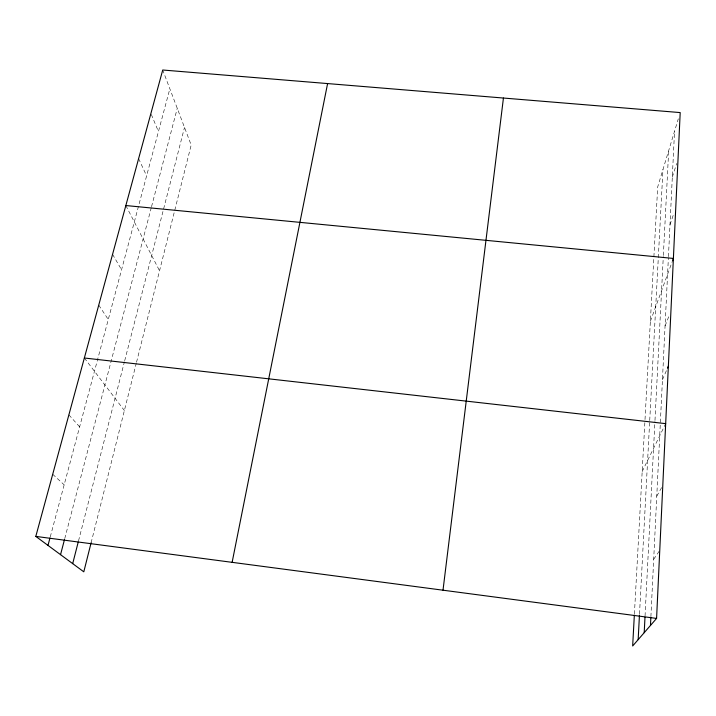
<?xml version="1.0" encoding="UTF-8"?>
<svg xmlns="http://www.w3.org/2000/svg" width="716" height="716" viewBox="0 0 716 716"><rect width="100%" height="100%" fill="white"/><g stroke="black" fill="none" stroke-linecap="round" stroke-linejoin="round"><path stroke-width="0.54" stroke-dasharray="3.58 2.69" d="M650.898 616.637L668.386 257.796M668.44 256.695L674.544 131.261M645.044 616.082L654.925 421.545M654.979 420.435L663.302 256.57M663.356 255.469L668.681 150.629M639.513 614.06L649.663 421.608M649.725 420.498L662.962 169.522M634.403 614.051L644.955 420.659M645.009 419.558L657.7 186.903L678.312 118.811M91.102 542.8L136.264 363.307M136.532 362.233L174.507 211.292M174.785 210.218L191.181 145.035L163.123 71.045M78.518 540.902L124.423 361.804M124.7 360.73L184.504 127.412M64.744 538.584L151.255 207.774M151.532 206.7L177.255 108.313M50.263 536.902L169.853 88.784M672.315 177.103L676.674 163.463M669.988 224.752L673.953 213.126M650.37 321.332L672.664 260.427M665.066 325.932L669.362 315.112M662.443 379.713L666.668 370.056M642.171 471.558L665.218 424.57M656.769 496.161L662.237 486.504M653.69 559.312L659.758 550.389M52.707 474.269L64.154 484.83M68.879 414.859L79.637 426.843M84.354 358.009L124.387 410.528M98.745 305.106L108.277 319.515M112.564 254.323L121.55 269.771M125.846 205.537L159.552 270.764M138.609 158.621L146.61 175.885M151.318 114.479L158.442 131.538"/><path stroke-width="1.07" d="M634.34 615.151L632.658 645.993L656.581 618.418L680.2 112.582L162.729 70.007L35.8 536.4L83.799 571.824L91.102 542.8M650.468 625.462L650.844 617.747M644.203 632.684L644.991 617.183M638.162 639.657L639.451 615.169M443.007 590.199L503.438 98.038M232.127 562.337L327.597 83.566M72.692 563.635L78.241 541.985M60.547 554.667L64.467 539.658M47.99 545.404L49.977 537.967M672.664 260.427L673.389 258.44L125.846 205.537M667.509 368.122L668.359 366.189M84.354 358.009L665.674 423.639M35.8 536.4L656.581 618.418"/></g></svg>
